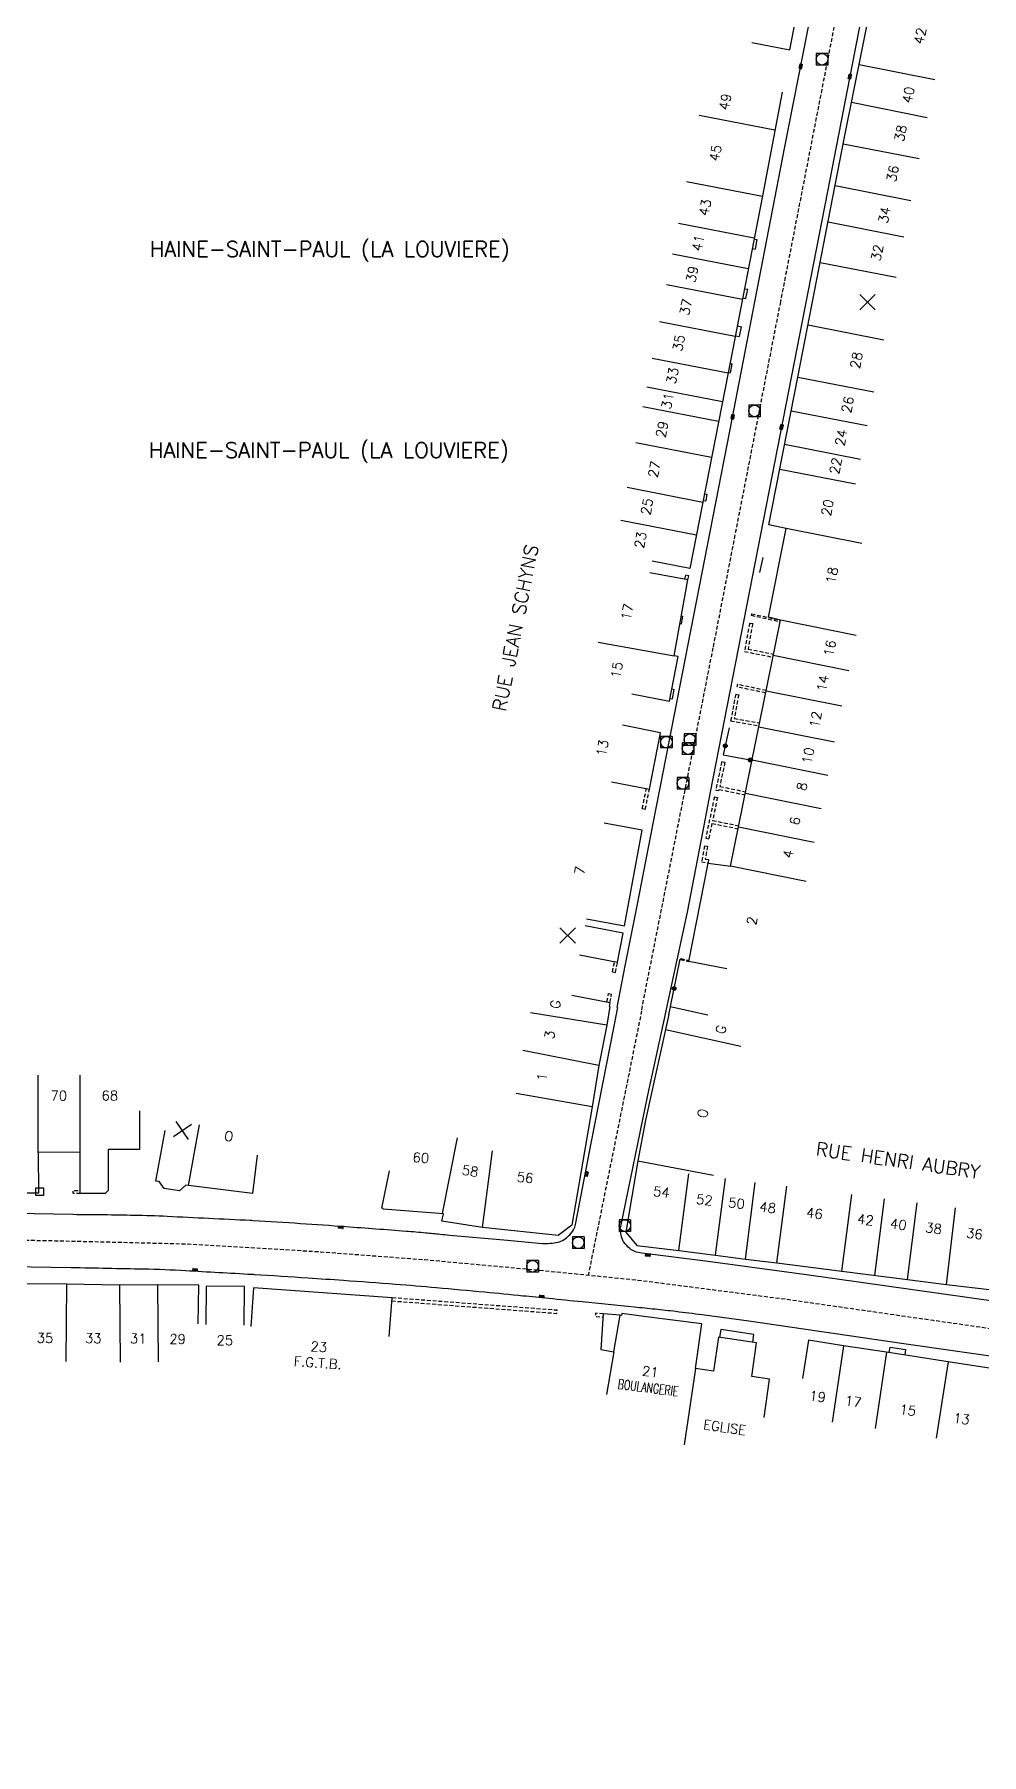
# Model space of a CAD drawing. Header units: millimetres. Extents: x 139000 to 140001, y 128999 to 130000.
# Drawn here: x 139357.2 to 139479.8, y 129568.3 to 129790.9 of the extents above; entities that cross this region are included whole.
import ezdxf
from ezdxf.enums import TextEntityAlignment as Align

# ---------------------------------------------------------------- set-up
doc = ezdxf.new("R2010")
doc.units = ezdxf.units.MM
doc.linetypes.add('DASHED', pattern=[0.75, 0.5, -0.25])
doc.layers.get('0').update_dxf_attribs({"linetype": 'CONTINUOUS'})
for name, color, linetype in [('W0001', 6, 'DASHED'), ('W0008', 7, 'CONTINUOUS'), ('W0100', 7, 'CONTINUOUS'), ('W0105', 7, 'CONTINUOUS'), ('W0112', 1, 'DASHED'), ('W0322', 7, 'CONTINUOUS'), ('W0400', 7, 'CONTINUOUS'), ('W0420', 7, 'CONTINUOUS'), ('W0980', 7, 'CONTINUOUS'), ('W0984', 7, 'CONTINUOUS'), ('W0989', 7, 'CONTINUOUS'), ('W0991', 7, 'CONTINUOUS'), ('W1102', 7, 'CONTINUOUS')]:
    doc.layers.add(name, color=color, linetype=linetype)
doc.styles.get("Standard").update_dxf_attribs({"font": 'romans.shx', "width": 0.85})

# ---------------------------------------------------------------- blocks, each defined once
blk = doc.blocks.new('t991o')
at = {"color": 0, "linetype": 'Continuous'}
for p, q in [((-1, 1), (1, -1)), ((-1, -1), (1, 1))]:
    blk.add_line(p, q, dxfattribs=at)
blk = doc.blocks.new('T400')
for p, q in [((-0.15, 0.3), (0.15, 0.3)), ((-0.15, -0.25), (-0.15, 0.3)), ((-0.15, 0.15), (0.15, 0.15)), ((-0.15, 0), (0.15, 0)), ((0.15, 0.3), (0.15, -0.25)), ((-0.15, -0.15), (0.15, -0.15)), ((-0.15, -0.25), (-0.15, -0.3)), ((-0.15, -0.3), (0.15, -0.3)), ((0.15, -0.3), (0.15, -0.25))]:
    blk.add_line(p, q)
blk = doc.blocks.new('T420')
for p, q in [((0.75, 0.75), (-0.75, 0.75)), ((-0.75, 0.75), (-0.75, -0.75)), ((0.75, 0.75), (0.75, -0.75)), ((0.75, -0.75), (-0.75, -0.75))]:
    blk.add_line(p, q)
blk.add_ellipse((0, 0), major_axis=(-0.53, 0.53), ratio=1, start_param=3.926991, end_param=10.210176)
blk = doc.blocks.new('t112o')
at = {"color": 0, "linetype": 'Continuous'}
for p, q in [((-0.5, 0.5), (0.5, 0.5)), ((-0.5, -0.5), (-0.5, 0.5)), ((0.5, 0.5), (0.5, -0.5)), ((0.5, -0.5), (-0.5, -0.5))]:
    blk.add_line(p, q, dxfattribs=at)
blk = doc.blocks.new('t322o')
at = {"color": 0, "linetype": 'Continuous'}
for radius in [0.25, 0.15]:
    blk.add_circle((0, 0), radius, dxfattribs=at)

msp = doc.modelspace()

# ---------------------------------------------------------------- linework, layer by layer
at = {"layer": 'W0001'}
msp.add_lwpolyline([(139472.15, 129851.77), (139463.14, 129804.45), (139453.76, 129756.33), (139445.02, 129711.53), (139435.73, 129664.55)], dxfattribs=at)
at = {"layer": 'W0001', "flags": 128}
for points in [[(139435.79, 129664.55), (139428.88, 129630.34)], [(139222.49, 129636.83), (139231.99, 129636.92), (139280.31, 129636.12), (139332.33, 129635.26), (139359.86, 129634.79), (139376.78, 129634.38), (139393.58, 129633.4), (139407.66, 129632.34), (139421.69, 129631.06), (139435.33, 129629.69), (139454.45, 129627.23), (139473.56, 129624.49), (139507.63, 129619.59), (139520.3, 129617.75), (139548.68, 129613.47), (139580.21, 129607.86), (139596.43, 129605.2), (139615.63, 129602.9)]]:
    msp.add_lwpolyline(points, dxfattribs=at)
at = {"layer": 'W0008'}
for points in [[(139432.64, 129664.97), (139433.67, 129670.37), (139435.21, 129678.15), (139437.62, 129690.55), (139438.22, 129693.63), (139447.22, 129739.59), (139454.3, 129776.18), (139460.2, 129806.21), (139465.37, 129833.05), (139468.94, 129852.17)], [(139475.38, 129851.38), (139471.17, 129829.02), (139467.01, 129807.52), (139459.85, 129770.59), (139453.73, 129739.23), (139444.65, 129692.83), (139443.67, 129687.63), (139441.68, 129677.32), (139440.35, 129671.13), (139438.83, 129664.14)]]:
    msp.add_lwpolyline(points, dxfattribs=at)
at = {"layer": 'W0008', "flags": 128}
for points in [[(139341.21, 129631.65), (139361.92, 129631.32, 0.000011), (139371.32, 129631.14, -0.00827), (139376.75, 129630.93, -0.000046), (139385.34, 129630.44, -0.001492), (139385.61, 129630.43, -0.000746), (139392.6, 129629.98, -0.001143), (139397.17, 129629.67, -0.002041), (139403.92, 129629.17, -0.002614), (139409.2, 129628.73, -0.00122), (139415.49, 129628.15, -0.001557), (139420.41, 129627.67, -0.000036), (139423.77, 129627.34, -0.000028), (139428.11, 129626.9, -0.000101), (139434.84, 129626.22, -0.000253), (139437.53, 129625.95, -0.004472), (139440.21, 129625.65, -0.003516), (139443.62, 129625.22), (139449.65, 129624.41), (139469.73, 129621.48), (139485.75, 129619.18)], [(139324.47, 129638.85), (139362.14, 129638.2, -0.003716), (139370.12, 129638.1, -0.00699), (139374.36, 129637.96, -0.000117), (139385.12, 129637.44, -0.00327), (139385.51, 129637.42, -0.001333), (139391.62, 129637.03, -0.001386), (139397.5, 129636.62, -0.001304), (139405.29, 129636.04, -0.003994), (139407.83, 129635.82, -0.002564), (139409.69, 129635.64, 0.003842), (139410.93, 129635.52), (139417.93, 129634.91), (139422.96, 129634.44, 0.039188), (139423.64, 129634.43, 0.024042), (139424.74, 129634.55, 0.079652), (139425.54, 129634.82, 0.071081), (139426.3, 129635.37, 0.063371), (139426.97, 129636.19, 0.091338), (139427.24, 129636.88), (139429.32, 129647.62), (139432.7, 129664.96)], [(139519.44, 129650.77, 0.001716), (139519.35, 129650.38), (139519.18, 129649.64), (139513.92, 129627.01, -0.049414), (139513.6, 129625.78, -0.062909), (139513.14, 129624.9, -0.035285), (139512.1, 129623.6, -0.100971), (139511.63, 129623.26, -0.051935), (139510.77, 129622.98, -0.063231), (139510.04, 129622.92, -0.006661), (139509.09, 129622.97, -0.019514), (139508.77, 129623), (139481.6, 129626.91), (139457.13, 129630.38), (139444.04, 129632.15), (139435.81, 129633.16, -0.06606), (139434.89, 129633.39, -0.086357), (139434.27, 129633.77, -0.046191), (139433.5, 129634.59, -0.093771), (139433.25, 129635.08, -0.049299), (139433.07, 129635.99, -0.074119), (139433.1, 129636.62), (139436.6, 129653.64), (139438.87, 129664.13)]]:
    msp.add_lwpolyline(points, format="xyb", dxfattribs=at)
for points in [[(139450.19, 129621.65), (139450.34, 129622.65), (139446.04, 129623.27), (139445.89, 129622.28)], [(139467.85, 129620.3), (139467.96, 129621), (139469.97, 129620.69), (139469.86, 129619.99)]]:
    msp.add_lwpolyline(points, dxfattribs=at)
at = {"layer": 'W0100'}
for points in [[(139450.08, 129789.88), (139454.99, 129788.93), (139457.74, 129803.26), (139461.48, 129823.4), (139463.9, 129836.57), (139458.98, 129837.48)], [(139446.81, 129669.98), (139441.9, 129670.94), (139444.4, 129683.65), (139447.31, 129683.26), (139453.76, 129715.13), (139452.23, 129715.49), (139454.49, 129726.98), (139452.26, 129727.43), (139452.27, 129727.43), (139456.03, 129746.55), (139462.12, 129777.86), (139466.61, 129800.16), (139471.51, 129799.18)], [(139453.98, 129783.44), (139453.98, 129783.44), (139451.42, 129770.02), (139446.99, 129747.14), (139442.05, 129721.79), (139437.14, 129722.75)], [(139434.51, 129705.57), (139439.42, 129704.63), (139440.53, 129710.42), (139440.02, 129710.51), (139441.78, 129720.34), (139436.86, 129721.22)], [(139431.9, 129694.19), (139436.8, 129693.23), (139438.23, 129700.54), (139433.32, 129701.5)], [(139428.67, 129676.44), (139433.59, 129675.54), (139435.86, 129687.93), (139430.94, 129688.83)], [(139427.76, 129671.79), (139432.67, 129670.82), (139433.41, 129674.58), (139428.5, 129675.54)], [(139426.77, 129666.57), (139431.68, 129665.64), (139431.58, 129665.11)], [(139444.37, 129663.99), (139439.49, 129665.07), (139439.27, 129664.08)]]:
    msp.add_lwpolyline(points, dxfattribs=at)
at = {"layer": 'W0100', "flags": 128}
for points in [[(139431.67, 129665.1), (139431.27, 129662.7), (139430.23, 129657.47), (139429.38, 129652.13), (139426.75, 129636.8), (139425, 129635.48), (139415.18, 129636.48), (139409.93, 129637.3), (139410.14, 129638.27), (139402.31, 129638.88), (139402.32, 129638.97), (139402.15, 129639.01), (139403.13, 129643.83)], [(139439.32, 129664.07), (139438.89, 129662.11), (139436.28, 129650.37), (139435.29, 129645.11), (139433.74, 129635.89), (139435.16, 129634.18), (139440.6, 129633.51), (139445.36, 129632.91), (139449.22, 129632.41), (139453.29, 129631.93), (139461.71, 129630.84), (139470.23, 129629.76), (139475.25, 129629.12), (139481.17, 129628.43)], [(139370.76, 129651.58), (139370.76, 129646.58), (139366.71, 129646.58), (139366.72, 129641.28), (139366.31, 129640.89), (139363.11, 129640.89), (139363.11, 129646.23), (139357.67, 129646.2), (139357.68, 129640.93), (139353.58, 129640.92)], [(139386.03, 129645.84), (139385.41, 129640.88), (139376.78, 129641.96), (139375.96, 129641.26), (139373.96, 129641.54), (139373.33, 129642.43), (139372.89, 129642.49), (139374.09, 129649.06)], [(139378.39, 129624.01), (139378.46, 129629.01), (139373.09, 129629.09), (139368.2, 129629.05), (139361.34, 129629.16), (139356.11, 129629.21), (139356.06, 129624.21)], [(139384.31, 129623.87), (139384.36, 129628.87), (139379.41, 129628.92), (139379.36, 129623.92)], [(139403.11, 129622.4), (139403.47, 129627.39), (139385.55, 129628.68), (139385.19, 129623.7)], [(139451.65, 129611.91), (139452.36, 129616.85), (139450.05, 129617.19), (139450.68, 129621.58), (139450.68, 129621.58), (139445.73, 129622.3), (139445.09, 129617.91), (139442.77, 129618.24), (139443.59, 129624.03), (139436.09, 129624.99), (139433.22, 129625.36), (139433.17, 129625.12), (139433, 129625.13), (139430.82, 129625.3), (139430.49, 129620.71), (139432.2, 129620.42), (139431.25, 129614.86)], [(139518.1, 129613.02), (139509.17, 129614.25), (139509.17, 129614.25), (139503.87, 129615), (139498.64, 129615.75), (139481.34, 129618.23), (139481.34, 129618.22), (139475.47, 129619.12), (139467.5, 129620.36), (139461.93, 129621.18), (139457.4, 129621.9), (139456.62, 129616.96)]]:
    msp.add_lwpolyline(points, dxfattribs=at)
at = {"layer": 'W0105'}
for p, q in [((139450.34, 129764.46), (139450.71, 129764.39)), ((139450.1, 129763.23), (139450.51, 129763.15)), ((139449.1, 129758.02), (139449.55, 129757.94)), ((139448.86, 129756.82), (139449.3, 129756.74)), ((139448.16, 129753.2), (139448.74, 129753.07)), ((139447.91, 129751.93), (139448.46, 129751.81)), ((139447.23, 129748.36), (139447.49, 129748.31)), ((139446.99, 129747.17), (139447.26, 129747.12)), ((139443.77, 129730.61), (139444.09, 129730.56)), ((139443.94, 129731.47), (139444.24, 129731.42)), ((139440.94, 129715.65), (139441.14, 129715.61)), ((139440.77, 129714.69), (139440.96, 129714.65)), ((139439.72, 129706.2), (139440, 129706.15)), ((139439.49, 129704.99), (139439.77, 129704.93))]:
    msp.add_line(p, q, dxfattribs=at)
for points in [[(139450.71, 129764.39), (139450.51, 129763.15)], [(139449.3, 129756.74), (139449.55, 129757.94)], [(139448.46, 129751.81), (139448.74, 129753.07)], [(139447.49, 129748.31), (139447.26, 129747.12)], [(139444.24, 129731.42), (139444.09, 129730.56)], [(139440.96, 129714.65), (139441.14, 129715.61)], [(139439.77, 129704.93), (139440, 129706.15)]]:
    msp.add_lwpolyline(points, dxfattribs=at)
at = {"layer": 'W0112'}
for p, q in [((139441.78, 129720.34), (139441.39, 129720.43)), ((139441.9, 129720.86), (139441.52, 129720.95)), ((139450, 129715.93), (139453.76, 129715.1)), ((139449.78, 129714.73), (139450.17, 129714.66)), ((139451.85, 129705.69), (139448.13, 129706.47)), ((139447.97, 129705.52), (139448.36, 129705.44)), ((139446.57, 129696.72), (139445.9, 129693.58)), ((139446.17, 129696.8), (139446.57, 129696.72)), ((139445.39, 129693.12), (139445.78, 129693.04)), ((139445.81, 129693.19), (139445.78, 129693.04)), ((139445.81, 129693.19), (139449.18, 129692.5)), ((139445.9, 129693.58), (139449.26, 129692.9)), ((139435.87, 129690.72), (139436.26, 129690.64)), ((139445.61, 129692.15), (139444.98, 129689.18)), ((139445.22, 129692.24), (139445.61, 129692.15)), ((139444.9, 129688.79), (139444.48, 129686.81)), ((139444.9, 129688.79), (139448.3, 129688.11)), ((139444.98, 129689.18), (139448.37, 129688.5)), ((139443.94, 129685.91), (139444.33, 129685.84)), ((139444.09, 129686.9), (139444.48, 129686.81)), ((139444.45, 129684.11), (139444.41, 129683.71)), ((139440.85, 129671.3), (139440.82, 129671.17)), ((139440.82, 129671.17), (139441.9, 129670.94)), ((139440.85, 129671.3), (139441.93, 129671.07)), ((139432.01, 129669.59), (139432.4, 129669.51)), ((139431.52, 129666.77), (139431.91, 129666.69))]:
    msp.add_line(p, q, dxfattribs=at)
for points in [[(139441.39, 129720.43), (139441.52, 129720.95)], [(139441.78, 129720.34), (139441.9, 129720.86)], [(139450, 129715.93), (139449.96, 129715.75), (139453.72, 129714.91)], [(139449.78, 129714.73), (139449.1, 129711.05), (139452.79, 129710.33)], [(139450.17, 129714.66), (139449.57, 129711.37), (139452.87, 129710.72)], [(139451.92, 129706), (139448.2, 129706.79), (139448.13, 129706.47)], [(139447.97, 129705.52), (139447.31, 129702.06), (139450.99, 129701.42)], [(139448.36, 129705.44), (139447.78, 129702.39), (139451.06, 129701.81)], [(139446.17, 129696.8), (139445.39, 129693.12)], [(139435.87, 129690.72), (139436.41, 129693.31)], [(139436.26, 129690.64), (139436.8, 129693.23)], [(139445.22, 129692.24), (139444.09, 129686.9)], [(139443.94, 129685.91), (139443.54, 129683.81), (139444.41, 129683.71)], [(139444.33, 129685.84), (139444.01, 129684.16), (139444.45, 129684.11)], [(139432.01, 129669.59), (139432.28, 129670.9)], [(139432.4, 129669.51), (139432.67, 129670.82)], [(139431.29, 129665.73), (139431.52, 129666.77)], [(139431.68, 129665.64), (139431.91, 129666.69)]]:
    msp.add_lwpolyline(points, dxfattribs=at)
at = {"layer": 'W0112', "flags": 128}
for points in [[(139363.11, 129640.89), (139362.17, 129640.88), (139362.17, 129641.28), (139363.11, 129641.29)], [(139403.44, 129626.99), (139424.82, 129625.38), (139424.85, 129625.78), (139403.47, 129627.39)], [(139430.82, 129625.3), (139429.83, 129625.4), (139429.79, 129625), (139430.78, 129624.9)]]:
    msp.add_lwpolyline(points, dxfattribs=at)
at = {"layer": 'W0322'}
for p, q in [((139451.09, 129721.27), (139451.54, 129723.23)), ((139439.54, 129665.1), (139440.78, 129671.22))]:
    msp.add_line(p, q, dxfattribs=at)
msp.add_lwpolyline([(139447.12, 129701.16), (139446.36, 129697.68), (139450.05, 129696.97)], dxfattribs=at)
at = {"layer": 'W1102'}
for p, q in [((139473.77, 129785.04), (139463.96, 129787.01)), ((139472.78, 129780.14), (139462.98, 129782.11)), ((139443.23, 129780.46), (139453.05, 129778.59)), ((139471.72, 129774.82), (139461.9, 129776.74)), ((139441.6, 129771.91), (139451.42, 129770.01)), ((139470.66, 129769.4), (139460.85, 129771.31)), ((139440.56, 129766.52), (139450.37, 129764.62)), ((139469.75, 129764.7), (139459.93, 129766.61)), ((139439.78, 129762.51), (139449.6, 129760.61)), ((139468.73, 129759.47), (139458.91, 129761.38)), ((139439.02, 129758.58), (139448.83, 129756.68)), ((139438.09, 129753.79), (139447.91, 129751.88)), ((139467.15, 129751.37), (139457.34, 129753.28)), ((139437.17, 129749.04), (139446.98, 129747.13)), ((139465.84, 129744.61), (139456.02, 129746.54)), ((139436.45, 129745.32), (139446.26, 129743.41)), ((139435.95, 129742.76), (139445.76, 129740.85)), ((139464.98, 129740.25), (139455.17, 129742.18)), ((139435.04, 129738.1), (139444.85, 129736.19)), ((139464.12, 129735.9), (139454.31, 129737.84)), ((139463.49, 129732.7), (139453.68, 129734.63)), ((139433.91, 129732.32), (139443.73, 129730.4)), ((139433.09, 129728.07), (139442.9, 129726.16)), ((139464.3, 129725.05), (139454.49, 129726.98)), ((139463.56, 129713.14), (139453.76, 129715.13)), ((139430.17, 129712.28), (139440.02, 129710.51)), ((139462.63, 129708.55), (139452.83, 129710.53)), ((139461.7, 129703.96), (139451.9, 129705.94)), ((139460.76, 129699.3), (139450.96, 129701.28)), ((139459.9, 129695.02), (139450.1, 129697)), ((139459.02, 129690.69), (139449.22, 129692.67)), ((139458.14, 129686.33), (139448.34, 129688.31)), ((139457.11, 129681.28), (139447.31, 129683.26))]:
    msp.add_line(p, q, dxfattribs=at)
at = {"layer": 'W1102', "flags": 128}
for points in [[(139431.27, 129662.7), (139421.38, 129664.26)], [(139438.89, 129662.11), (139448.65, 129659.95)], [(139430.23, 129657.47), (139420.42, 129659.41)], [(139357.67, 129646.2), (139357.65, 129656.2)], [(139363.11, 129646.23), (139363.09, 129656.23)], [(139429.38, 129652.13), (139419.53, 129653.82)], [(139378.5, 129649.79), (139377.06, 129641.93)], [(139410.02, 129638.29), (139411.95, 129648.1)], [(139415.18, 129636.48), (139416.46, 129646.4)], [(139435.29, 129645.11), (139445.11, 129643.25)], [(139440.6, 129633.51), (139441.89, 129643.44)], [(139445.36, 129632.91), (139446.65, 129642.82)], [(139449.22, 129632.41), (139450.51, 129642.32)], [(139453.29, 129631.93), (139454.58, 129641.84)], [(139461.71, 129630.84), (139462.99, 129640.75)], [(139465.97, 129630.3), (139467.25, 129640.21)], [(139470.23, 129629.76), (139471.48, 129639.68)], [(139475.25, 129629.12), (139476.41, 129639.05)], [(139361.34, 129629.16), (139361.25, 129619.16)], [(139368.2, 129629.05), (139368.28, 129619.05)], [(139373.09, 129629.09), (139373.17, 129619.09)], [(139432.2, 129620.42), (139433, 129625.13)], [(139461.93, 129621.18), (139460.47, 129611.29)], [(139467.5, 129620.36), (139466.04, 129610.46)], [(139475.47, 129619.12), (139473.93, 129609.24)], [(139442.77, 129618.24), (139441.31, 129608.35)]]:
    msp.add_lwpolyline(points, dxfattribs=at)

# ---------------------------------------------------------------- block references
at = {"layer": 'W0112', "rotation": 0.1153698458641052}
msp.add_blockref('t112o', (139357.84, 129641.13), dxfattribs=at)
at = {"layer": 'W0322'}
for p, rotation in [((139446.62, 129698.84), 257.681926960009), ((139449.86, 129697.01), 349.1863727744296), ((139440.01, 129667.43), 78.5119540965709)]:
    msp.add_blockref('t322o', p, dxfattribs=dict(at, rotation=rotation))
at = {"layer": 'W0400'}
for p, rotation in [((139456.39, 129786.82), 348.9809416080627), ((139462.74, 129785.48), 168.4441405985504), ((139447.58, 129741.43), 349.4431992098306), ((139453.91, 129740.12), 169.0276688893152), ((139428.66, 129643.4), 169.0502261312806), ((139396.84, 129636.52), 85.90350215019568), ((139436.61, 129632.91), 83.00094179650345), ((139377.95, 129631.01), 266.7697017279409), ((139422.83, 129627.58), 264.275826995733)]:
    msp.add_blockref('T400', p, dxfattribs=dict(at, rotation=rotation))
at = {"layer": 'W0420'}
for p in [(139459.15, 129787.72), (139450.4, 129742.2), (139438.99, 129699.32), (139441.81, 129698.49), (139442.04, 129699.64), (139441.14, 129693.98), (139433.62, 129636.74), (139427.59, 129634.53), (139421.67, 129631.48)]:
    msp.add_blockref('T420', p, dxfattribs=at)
at = {"layer": 'W0991'}
for p, rotation in [((139465.05, 129756.26), 90), ((139426.22, 129674.3), 90), ((139376.33, 129649.07), 79.65900403444698)]:
    msp.add_blockref('t991o', p, dxfattribs=dict(at, rotation=rotation))

# ---------------------------------------------------------------- texts
at = {"layer": 'W0980'}
for p in [(139395.42, 129763.01), (139395.3, 129736.98)]:
    msp.add_text('HAINE-SAINT-PAUL (LA LOUVIERE)', height=2, dxfattribs=at).set_placement(p, align=Align.MIDDLE)
at = {"layer": 'W0984'}
for s, rotation, p in [('F.G.T.B.', 355.8608, (139393.85, 129618.98)), ('EGLISE', 351.7642, (139446.56, 129610.62))]:
    msp.add_text(s, height=1.25, rotation=rotation, dxfattribs=at).set_placement(p, align=Align.MIDDLE)
at = {"layer": 'W0984', "width": 0.7}
msp.add_text('BOULANGERIE', height=1.25, rotation=352.7611, dxfattribs=at).set_placement((139436.64, 129615.76), align=Align.MIDDLE)
at = {"layer": 'W0989'}
for s, rotation, p in [('RUE JEAN SCHYNS', 78.8187, (139419.46, 129714.13)), ('RUE HENRI AUBRY', 351.8132, (139468.99, 129645.19))]:
    msp.add_text(s, height=1.75, rotation=rotation, dxfattribs=at).set_placement(p, align=Align.MIDDLE)
at = {"layer": 'W0991'}
for s, rotation, p in [('42', 78.6213, (139471.85, 129790.74)), ('40', 78.6211, (139470.32, 129783.1)), ('49', 79.1861, (139446.62, 129782.21)), ('38', 78.6261, (139469.32, 129778.14)), ('45', 79.1863, (139445.35, 129775.58)), ('36', 78.9843, (139468.29, 129772.92)), ('43', 79.0343, (139444, 129768.53)), ('34', 78.9852, (139467.24, 129767.55)), ('41', 79.0362, (139443.11, 129763.94)), ('32', 78.9856, (139466.29, 129762.67)), ('39', 79.0367, (139442.33, 129759.9)), ('37', 79.0365, (139441.51, 129755.65)), ('35', 79.0351, (139440.6, 129750.99)), ('28', 78.9861, (139463.59, 129748.76)), ('33', 78.9767, (139439.78, 129746.75)), ('31', 78.9836, (139439.15, 129743.51)), ('26', 78.8711, (139462.47, 129743.02)), ('29', 78.9848, (139438.43, 129739.81)), ('24', 78.8706, (139461.62, 129738.74)), ('27', 78.9845, (139437.42, 129734.63)), ('22', 78.8687, (139460.91, 129735.09)), ('25', 78.9836, (139436.48, 129729.82)), ('20', 78.8658, (139459.84, 129729.68)), ('23', 78.9842, (139435.64, 129725.49)), ('18', 78.8674, (139460.43, 129720.92)), ('17', 79.8319, (139433.92, 129716.19)), ('16', 78.5624, (139460.16, 129711.47)), ('15', 79.8304, (139432.57, 129708.66)), ('14', 78.5627, (139459.25, 129706.94)), ('12', 78.5634, (139458.3, 129702.25)), ('13', 78.9887, (139430.71, 129698.56)), ('10', 78.563, (139457.35, 129697.57)), ('8', 78.5624, (139456.55, 129693.58)), ('6', 78.5614, (139455.64, 129689.11)), ('4', 78.5628, (139454.78, 129684.83)), ('7', 79.6341, (139427.79, 129682.72)), ('2', 78.8498, (139450.07, 129676.2)), ('G', 80.5321, (139424.62, 129665.39)), ('3', 80.5321, (139423.89, 129661.44)), ('G', 77.6091, (139446.06, 129662.12)), ('1', 80.948, (139422.91, 129655.99)), ('70', 0.0268, (139360.33, 129653.56)), ('68', 0.0268, (139366.93, 129653.58)), ('O', 77.6091, (139443.71, 129651.26)), ('O', 352.8519, (139382.34, 129648.32)), ('60', 355.5544, (139407.21, 129645.52)), ('58', 351.1357, (139413.59, 129643.81)), ('56', 354.2168, (139420.7, 129642.95)), ('54', 353.0813, (139438.36, 129641.08)), ('52', 353.0813, (139443.92, 129640.06)), ('50', 353.0813, (139448.08, 129639.63)), ('48', 353.0813, (139452.12, 129639.08)), ('46', 353.0813, (139458.18, 129638.32)), ('42', 352.7909, (139464.78, 129637.5)), ('40', 352.7909, (139469.04, 129636.89)), ('38', 353.0813, (139473.6, 129636.39)), ('36', 353.0813, (139478.89, 129635.69)), ('35', 359.1789, (139358.54, 129622.19)), ('33', 359.1789, (139364.79, 129622.16)), ('31', 359.1789, (139370.61, 129622.12)), ('29', 359.1789, (139375.71, 129622.05)), ('25', 359.4312, (139381.82, 129621.9)), ('23', 355.8608, (139394, 129621.05)), ('21', 352.7611, (139436.91, 129617.83)), ('19', 351.6715, (139458.58, 129614.62)), ('17', 351.6715, (139463.19, 129613.98)), ('15', 351.6715, (139470.26, 129612.85)), ('13', 351.6715, (139477.21, 129611.73))]:
    msp.add_text(s, height=1.25, rotation=rotation, dxfattribs=at).set_placement(p, align=Align.MIDDLE)

doc.saveas('drawing.dxf')
